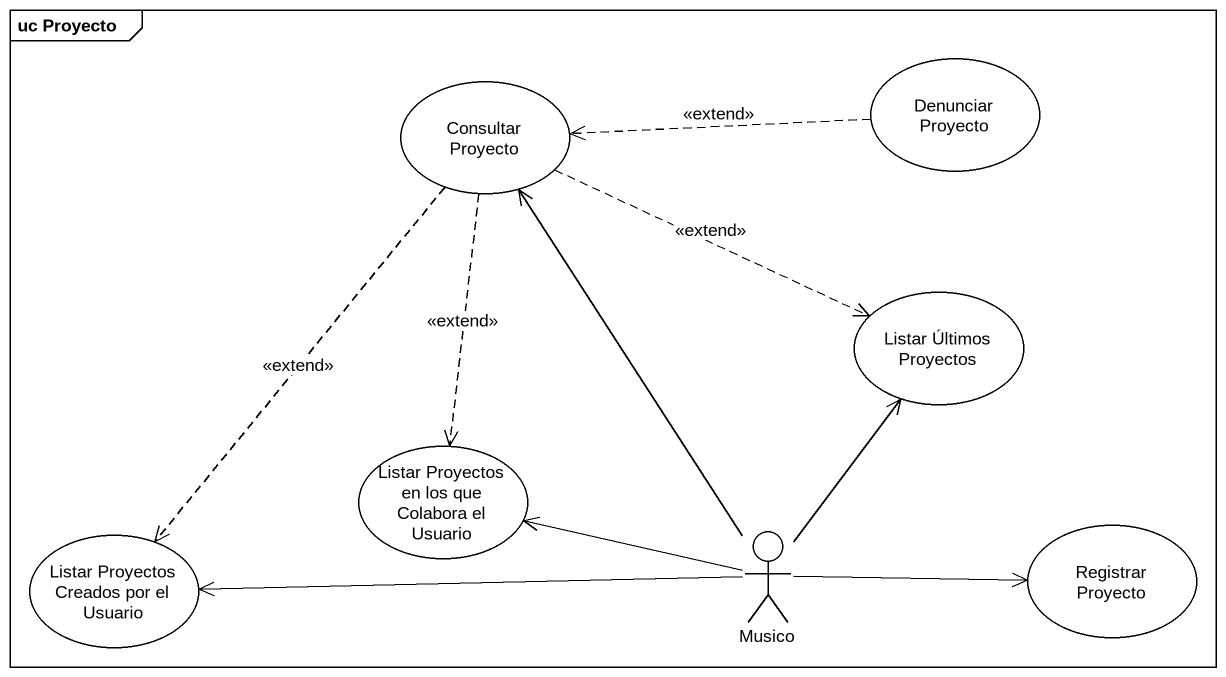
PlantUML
@startuml
mainframe uc Proyecto
usecase "Consultar Proyecto" as Consultar_Proyecto
usecase "Denunciar Proyecto" as Denunciar_Proyecto
usecase "Listar Últimos Proyectos" as Listar_Últimos_Proyectos
usecase "Listar Proyectos en los que Colabora el Usuario" as Listar_Proyectos_en_los_que
actor Musico
usecase "Registrar Proyecto" as Registrar_Proyecto
usecase "Listar Proyectos Creados por el Usuario" as Listar_Proyectos_Creados
Consultar_Proyecto .right.> Listar_Últimos_Proyectos : <<extend>>
Consultar_Proyecto ..> Listar_Proyectos_en_los_que : <<extend>>
Consultar_Proyecto ..> Listar_Proyectos_Creados : <<extend>>
Denunciar_Proyecto .left.> Consultar_Proyecto : <<extend>>
Musico -up-> Consultar_Proyecto
Musico -up-> Listar_Últimos_Proyectos
Musico -left-> Listar_Proyectos_en_los_que
Musico -right-> Registrar_Proyecto
Musico -left-> Listar_Proyectos_Creados
@enduml
